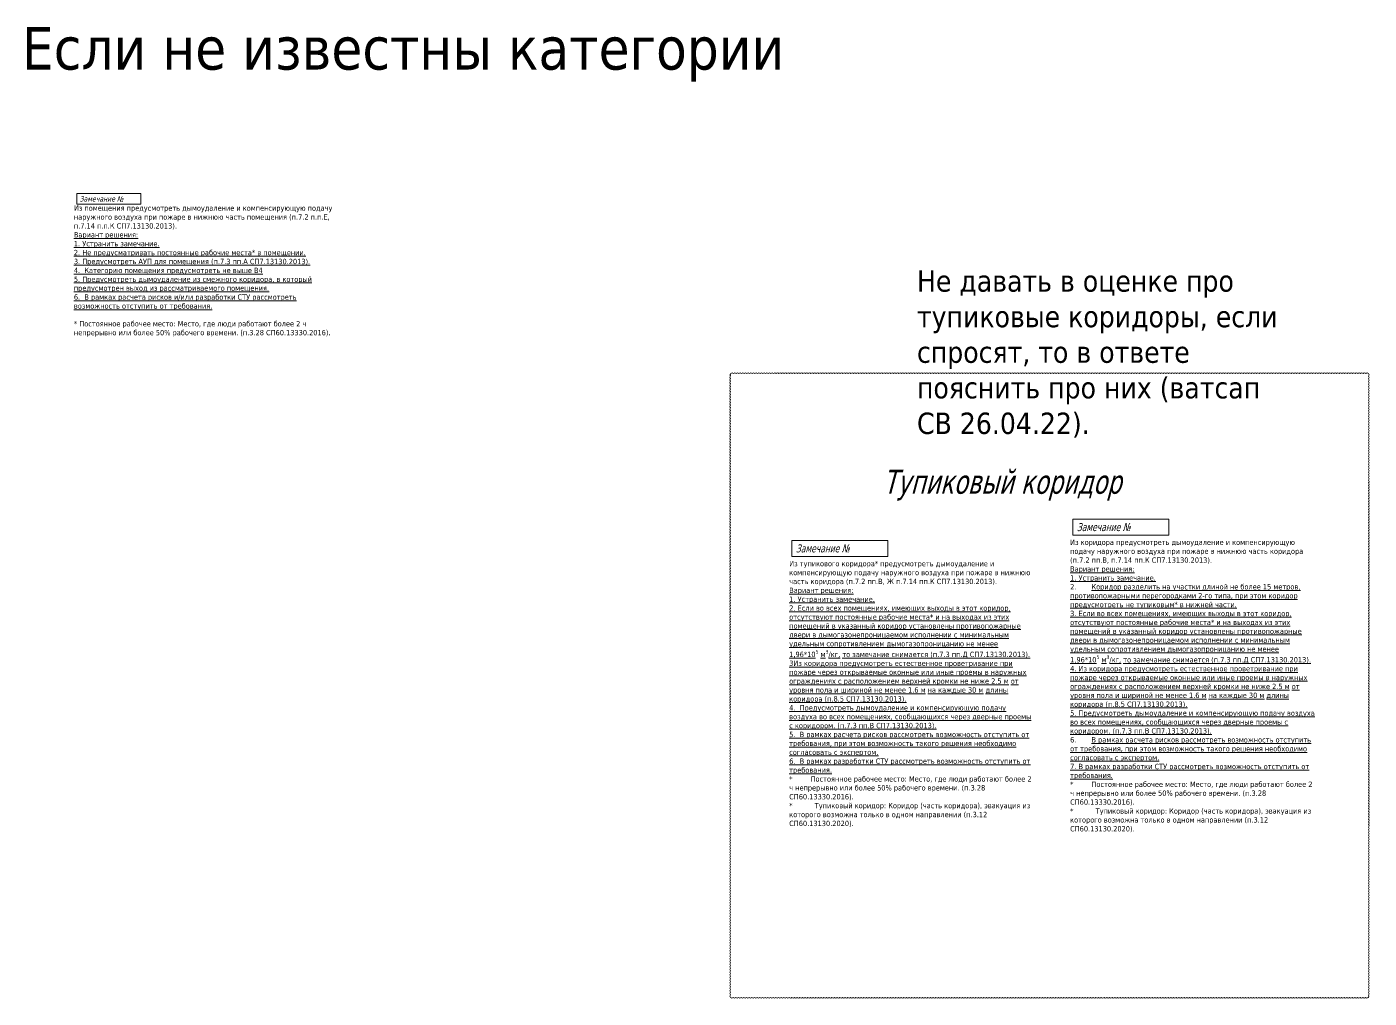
# Model space of a CAD drawing. Header units: millimetres. Extents: x -783640 to 8156175, y -1575894 to 1845315.
# Drawn here: x 1804486 to 1955455, y 387889 to 497106 of the extents above; entities that cross this region are included whole.
import ezdxf

# ---------------------------------------------------------------- set-up
doc = ezdxf.new("R2010")
doc.units = ezdxf.units.MM
doc.layers.add('экспертиза ДУ', color=1, linetype='Continuous', lineweight=0)
doc.layers.add('экспертиза ДУ пояснения', color=6, linetype='Continuous', lineweight=0)
doc.styles.add('ЭКСПЕРТИЗА', font='tahoma.ttf')

msp = doc.modelspace()

# ---------------------------------------------------------------- linework, layer by layer
at = {"layer": 'экспертиза ДУ'}
msp.add_lwpolyline([(1810121, 478367), (1817321, 478367), (1817321, 477167), (1810121, 477167), (1810121, 478367)], dxfattribs=at)
at = {"layer": 'экспертиза ДУ', "color": 4}
msp.add_lwpolyline([(1883633, 387967, 0.5205671), (1883933, 387967, 0.5205671), (1884233, 387967, 0.5205671), (1884533, 387967, 0.5205671), (1884833, 387967, 0.5205671), (1885133, 387967, 0.5205671), (1885433, 387967, 0.5205671), (1885733, 387967, 0.5205671), (1886033, 387967, 0.5205671), (1886333, 387967, 0.5205671), (1886633, 387967, 0.5205671), (1886933, 387967, 0.5205671), (1887233, 387967, 0.5205671), (1887533, 387967, 0.5205671), (1887833, 387967, 0.5205671), (1888133, 387967, 0.5205671), (1888433, 387967, 0.5205671), (1888733, 387967, 0.5205671), (1889033, 387967, 0.5205671), (1889333, 387967, 0.5205671), (1889633, 387967, 0.5205671), (1889933, 387967, 0.5205671), (1890233, 387967, 0.5205671), (1890533, 387967, 0.5205671), (1890833, 387967, 0.5205671), (1891133, 387967, 0.5205671), (1891433, 387967, 0.5205671), (1891733, 387967, 0.5205671), (1892033, 387967, 0.5205671), (1892333, 387967, 0.5205671), (1892633, 387967, 0.5205671), (1892933, 387967, 0.5205671), (1893233, 387967, 0.5205671), (1893533, 387967, 0.5205671), (1893833, 387967, 0.5205671), (1894133, 387967, 0.5205671), (1894433, 387967, 0.5205671), (1894733, 387967, 0.5205671), (1895033, 387967, 0.5205671), (1895333, 387967, 0.5205671), (1895633, 387967, 0.5205671), (1895933, 387967, 0.5205671), (1896233, 387967, 0.5205671), (1896533, 387967, 0.5205671), (1896833, 387967, 0.5205671), (1897133, 387967, 0.5205671), (1897433, 387967, 0.5205671), (1897733, 387967, 0.5205671), (1898033, 387967, 0.5205671), (1898333, 387967, 0.5205671), (1898633, 387967, 0.5205671), (1898933, 387967, 0.5205671), (1899233, 387967, 0.5205671), (1899533, 387967, 0.5205671), (1899833, 387967, 0.5205671), (1900133, 387967, 0.5205671), (1900433, 387967, 0.5205671), (1900733, 387967, 0.5205671), (1901033, 387967, 0.5205671), (1901333, 387967, 0.5205671), (1901633, 387967, 0.5205671), (1901933, 387967, 0.5205671), (1902233, 387967, 0.5205671), (1902533, 387967, 0.5205671), (1902833, 387967, 0.5205671), (1903133, 387967, 0.5205671), (1903433, 387967, 0.5205671), (1903733, 387967, 0.5205671), (1904033, 387967, 0.5205671), (1904333, 387967, 0.5205671), (1904633, 387967, 0.5205671), (1904933, 387967, 0.5205671), (1905233, 387967, 0.5205671), (1905533, 387967, 0.5205671), (1905833, 387967, 0.5205671), (1906133, 387967, 0.5205671), (1906433, 387967, 0.5205671), (1906733, 387967, 0.5205671), (1907033, 387967, 0.5205671), (1907333, 387967, 0.5205671), (1907633, 387967, 0.5205671), (1907933, 387967, 0.5205671), (1908233, 387967, 0.5205671), (1908533, 387967, 0.5205671), (1908833, 387967, 0.5205671), (1909133, 387967, 0.5205671), (1909433, 387967, 0.5205671), (1909733, 387967, 0.5205671), (1910033, 387967, 0.5205671), (1910333, 387967, 0.5205671), (1910633, 387967, 0.5205671), (1910933, 387967, 0.5205671), (1911233, 387967, 0.5205671), (1911533, 387967, 0.5205671), (1911833, 387967, 0.5205671), (1912133, 387967, 0.5205671), (1912433, 387967, 0.5205671), (1912733, 387967, 0.5205671), (1913033, 387967, 0.5205671), (1913333, 387967, 0.5205671), (1913633, 387967, 0.5205671), (1913933, 387967, 0.5205671), (1914233, 387967, 0.5205671), (1914533, 387967, 0.5205671), (1914833, 387967, 0.5205671), (1915133, 387967, 0.5205671), (1915433, 387967, 0.5205671), (1915733, 387967, 0.5205671), (1916033, 387967, 0.5205671), (1916333, 387967, 0.5205671), (1916633, 387967, 0.5205671), (1916933, 387967, 0.5205671), (1917233, 387967, 0.5205671), (1917533, 387967, 0.5205671), (1917833, 387967, 0.5205671), (1918133, 387967, 0.5205671), (1918433, 387967, 0.5205671), (1918733, 387967, 0.5205671), (1919033, 387967, 0.5205671), (1919333, 387967, 0.5205671), (1919633, 387967, 0.5205671), (1919933, 387967, 0.5205671), (1920233, 387967, 0.5205671), (1920533, 387967, 0.5205671), (1920833, 387967, 0.5205671), (1921133, 387967, 0.5205671), (1921433, 387967, 0.5205671), (1921733, 387967, 0.5205671), (1922033, 387967, 0.5205671), (1922333, 387967, 0.5205671), (1922633, 387967, 0.5205671), (1922933, 387967, 0.5205671), (1923233, 387967, 0.5205671), (1923533, 387967, 0.5205671), (1923833, 387967, 0.5205671), (1924133, 387967, 0.5205671), (1924433, 387967, 0.5205671), (1924733, 387967, 0.5205671), (1925033, 387967, 0.5205671), (1925333, 387967, 0.5205671), (1925633, 387967, 0.5205671), (1925933, 387967, 0.5205671), (1926233, 387967, 0.5205671), (1926533, 387967, 0.5205671), (1926833, 387967, 0.5205671), (1927133, 387967, 0.5205671), (1927433, 387967, 0.5205671), (1927733, 387967, 0.5205671), (1928033, 387967, 0.5205671), (1928333, 387967, 0.5205671), (1928633, 387967, 0.5205671), (1928933, 387967, 0.5205671), (1929233, 387967, 0.5205671), (1929533, 387967, 0.5205671), (1929833, 387967, 0.5205671), (1930133, 387967, 0.5205671), (1930433, 387967, 0.5205671), (1930733, 387967, 0.5205671), (1931033, 387967, 0.5205671), (1931333, 387967, 0.5205671), (1931633, 387967, 0.5205671), (1931933, 387967, 0.5205671), (1932233, 387967, 0.5205671), (1932533, 387967, 0.5205671), (1932833, 387967, 0.5205671), (1933133, 387967, 0.5205671), (1933433, 387967, 0.5205671), (1933733, 387967, 0.5205671), (1934033, 387967, 0.5205671), (1934333, 387967, 0.5205671), (1934633, 387967, 0.5205671), (1934933, 387967, 0.5205671), (1935233, 387967, 0.5205671), (1935533, 387967, 0.5205671), (1935833, 387967, 0.5205671), (1936133, 387967, 0.5205671), (1936433, 387967, 0.5205671), (1936733, 387967, 0.5205671), (1937033, 387967, 0.5205671), (1937333, 387967, 0.5205671), (1937633, 387967, 0.5205671), (1937933, 387967, 0.5205671), (1938233, 387967, 0.5205671), (1938533, 387967, 0.5205671), (1938833, 387967, 0.5205671), (1939133, 387967, 0.5205671), (1939433, 387967, 0.5205671), (1939733, 387967, 0.5205671), (1940033, 387967, 0.5205671), (1940333, 387967, 0.5205671), (1940633, 387967, 0.5205671), (1940933, 387967, 0.5205671), (1941233, 387967, 0.5205671), (1941533, 387967, 0.5205671), (1941833, 387967, 0.5205671), (1942133, 387967, 0.5205671), (1942433, 387967, 0.5205671), (1942733, 387967, 0.5205671), (1943033, 387967, 0.5205671), (1943333, 387967, 0.5205671), (1943633, 387967, 0.5205671), (1943933, 387967, 0.5205671), (1944233, 387967, 0.5205671), (1944533, 387967, 0.5205671), (1944833, 387967, 0.5205671), (1945133, 387967, 0.5205671), (1945433, 387967, 0.5205671), (1945733, 387967, 0.5205671), (1946033, 387967, 0.5205671), (1946333, 387967, 0.5205671), (1946633, 387967, 0.5205671), (1946933, 387967, 0.5205671), (1947233, 387967, 0.5205671), (1947533, 387967, 0.5205671), (1947833, 387967, 0.5205671), (1948133, 387967, 0.5205671), (1948433, 387967, 0.5205671), (1948733, 387967, 0.5205671), (1949033, 387967, 0.5205671), (1949333, 387967, 0.5205671), (1949633, 387967, 0.5205671), (1949933, 387967, 0.5205671), (1950233, 387967, 0.5205671), (1950533, 387967, 0.5205671), (1950833, 387967, 0.5205671), (1951133, 387967, 0.5205671), (1951433, 387967, 0.5205671), (1951733, 387967, 0.5205671), (1952033, 387967, 0.5205671), (1952333, 387967, 0.5205671), (1952633, 387967, 0.5205671), (1952933, 387967, 0.5205671), (1953233, 387967, 0.5205671), (1953533, 387967, 0.5205671), (1953833, 387967, 0.5205671), (1954133, 387967, 0.5205671), (1954433, 387967, 0.5205671), (1954733, 387967, 0.5205671), (1955033, 387967, 0.5205671), (1955333, 387967, 0.5205671), (1955377, 388224, 0.5205671), (1955377, 388524, 0.5205671), (1955377, 388824, 0.5205671), (1955377, 389124, 0.5205671), (1955377, 389424, 0.5205671), (1955377, 389724, 0.5205671), (1955377, 390024, 0.5205671), (1955377, 390324, 0.5205671), (1955377, 390624, 0.5205671), (1955377, 390924, 0.5205671), (1955377, 391224, 0.5205671), (1955377, 391524, 0.5205671), (1955377, 391824, 0.5205671), (1955377, 392124, 0.5205671), (1955377, 392424, 0.5205671), (1955377, 392724, 0.5205671), (1955377, 393024, 0.5205671), (1955377, 393324, 0.5205671), (1955377, 393624, 0.5205671), (1955377, 393924, 0.5205671), (1955377, 394224, 0.5205671), (1955377, 394524, 0.5205671), (1955377, 394824, 0.5205671), (1955377, 395124, 0.5205671), (1955377, 395424, 0.5205671), (1955377, 395724, 0.5205671), (1955377, 396024, 0.5205671), (1955377, 396324, 0.5205671), (1955377, 396624, 0.5205671), (1955377, 396924, 0.5205671), (1955377, 397224, 0.5205671), (1955377, 397524, 0.5205671), (1955377, 397824, 0.5205671), (1955377, 398124, 0.5205671), (1955377, 398424, 0.5205671), (1955377, 398724, 0.5205671), (1955377, 399024, 0.5205671), (1955377, 399324, 0.5205671), (1955377, 399624, 0.5205671), (1955377, 399924, 0.5205671), (1955377, 400224, 0.5205671), (1955377, 400524, 0.5205671), (1955377, 400824, 0.5205671), (1955377, 401124, 0.5205671), (1955377, 401424, 0.5205671), (1955377, 401724, 0.5205671), (1955377, 402024, 0.5205671), (1955377, 402324, 0.5205671), (1955377, 402624, 0.5205671), (1955377, 402924, 0.5205671), (1955377, 403224, 0.5205671), (1955377, 403524, 0.5205671), (1955377, 403824, 0.5205671), (1955377, 404124, 0.5205671), (1955377, 404424, 0.5205671), (1955377, 404724, 0.5205671), (1955377, 405024, 0.5205671), (1955377, 405324, 0.5205671), (1955377, 405624, 0.5205671), (1955377, 405924, 0.5205671), (1955377, 406224, 0.5205671), (1955377, 406524, 0.5205671), (1955377, 406824, 0.5205671), (1955377, 407124, 0.5205671), (1955377, 407424, 0.5205671), (1955377, 407724, 0.5205671), (1955377, 408024, 0.5205671), (1955377, 408324, 0.5205671), (1955377, 408624, 0.5205671), (1955377, 408924, 0.5205671), (1955377, 409224, 0.5205671), (1955377, 409524, 0.5205671), (1955377, 409824, 0.5205671), (1955377, 410124, 0.5205671), (1955377, 410424, 0.5205671), (1955377, 410724, 0.5205671), (1955377, 411024, 0.5205671), (1955377, 411324, 0.5205671), (1955377, 411624, 0.5205671), (1955377, 411924, 0.5205671), (1955377, 412224, 0.5205671), (1955377, 412524, 0.5205671), (1955377, 412824, 0.5205671), (1955377, 413124, 0.5205671), (1955377, 413424, 0.5205671), (1955377, 413724, 0.5205671), (1955377, 414024, 0.5205671), (1955377, 414324, 0.5205671), (1955377, 414624, 0.5205671), (1955377, 414924, 0.5205671), (1955377, 415224, 0.5205671), (1955377, 415524, 0.5205671), (1955377, 415824, 0.5205671), (1955377, 416124, 0.5205671), (1955377, 416424, 0.5205671), (1955377, 416724, 0.5205671), (1955377, 417024, 0.5205671), (1955377, 417324, 0.5205671), (1955377, 417624, 0.5205671), (1955377, 417924, 0.5205671), (1955377, 418224, 0.5205671), (1955377, 418524, 0.5205671), (1955377, 418824, 0.5205671), (1955377, 419124, 0.5205671), (1955377, 419424, 0.5205671), (1955377, 419724, 0.5205671), (1955377, 420024, 0.5205671), (1955377, 420324, 0.5205671), (1955377, 420624, 0.5205671), (1955377, 420924, 0.5205671), (1955377, 421224, 0.5205671), (1955377, 421524, 0.5205671), (1955377, 421824, 0.5205671), (1955377, 422124, 0.5205671), (1955377, 422424, 0.5205671), (1955377, 422724, 0.5205671), (1955377, 423024, 0.5205671), (1955377, 423324, 0.5205671), (1955377, 423624, 0.5205671), (1955377, 423924, 0.5205671), (1955377, 424224, 0.5205671), (1955377, 424524, 0.5205671), (1955377, 424824, 0.5205671), (1955377, 425124, 0.5205671), (1955377, 425424, 0.5205671), (1955377, 425724, 0.5205671), (1955377, 426024, 0.5205671), (1955377, 426324, 0.5205671), (1955377, 426624, 0.5205671), (1955377, 426924, 0.5205671), (1955377, 427224, 0.5205671), (1955377, 427524, 0.5205671), (1955377, 427824, 0.5205671), (1955377, 428124, 0.5205671), (1955377, 428424, 0.5205671), (1955377, 428724, 0.5205671), (1955377, 429024, 0.5205671), (1955377, 429324, 0.5205671), (1955377, 429624, 0.5205671), (1955377, 429924, 0.5205671), (1955377, 430224, 0.5205671), (1955377, 430524, 0.5205671), (1955377, 430824, 0.5205671), (1955377, 431124, 0.5205671), (1955377, 431424, 0.5205671), (1955377, 431724, 0.5205671), (1955377, 432024, 0.5205671), (1955377, 432324, 0.5205671), (1955377, 432624, 0.5205671), (1955377, 432924, 0.5205671), (1955377, 433224, 0.5205671), (1955377, 433524, 0.5205671), (1955377, 433824, 0.5205671), (1955377, 434124, 0.5205671), (1955377, 434424, 0.5205671), (1955377, 434724, 0.5205671), (1955377, 435024, 0.5205671), (1955377, 435324, 0.5205671), (1955377, 435624, 0.5205671), (1955377, 435924, 0.5205671), (1955377, 436224, 0.5205671), (1955377, 436524, 0.5205671), (1955377, 436824, 0.5205671), (1955377, 437124, 0.5205671), (1955377, 437424, 0.5205671), (1955377, 437724, 0.5205671), (1955377, 438024, 0.5205671), (1955377, 438324, 0.5205671), (1955377, 438624, 0.5205671), (1955377, 438924, 0.5205671), (1955377, 439224, 0.5205671), (1955377, 439524, 0.5205671), (1955377, 439824, 0.5205671), (1955377, 440124, 0.5205671), (1955377, 440424, 0.5205671), (1955377, 440724, 0.5205671), (1955377, 441024, 0.5205671), (1955377, 441324, 0.5205671), (1955377, 441624, 0.5205671), (1955377, 441924, 0.5205671), (1955377, 442224, 0.5205671), (1955377, 442524, 0.5205671), (1955377, 442824, 0.5205671), (1955377, 443124, 0.5205671), (1955377, 443424, 0.5205671), (1955377, 443724, 0.5205671), (1955377, 444024, 0.5205671), (1955377, 444324, 0.5205671), (1955377, 444624, 0.5205671), (1955377, 444924, 0.5205671), (1955377, 445224, 0.5205671), (1955377, 445524, 0.5205671), (1955377, 445824, 0.5205671), (1955377, 446124, 0.5205671), (1955377, 446424, 0.5205671), (1955377, 446724, 0.5205671), (1955377, 447024, 0.5205671), (1955377, 447324, 0.5205671), (1955377, 447624, 0.5205671), (1955377, 447924, 0.5205671), (1955377, 448224, 0.5205671), (1955377, 448524, 0.5205671), (1955377, 448824, 0.5205671), (1955377, 449124, 0.5205671), (1955377, 449424, 0.5205671), (1955377, 449724, 0.5205671), (1955377, 450024, 0.5205671), (1955377, 450324, 0.5205671), (1955377, 450624, 0.5205671), (1955377, 450924, 0.5205671), (1955377, 451224, 0.5205671), (1955377, 451524, 0.5205671), (1955377, 451824, 0.5205671), (1955377, 452124, 0.5205671), (1955377, 452424, 0.5205671), (1955377, 452724, 0.5205671), (1955377, 453024, 0.5205671), (1955377, 453324, 0.5205671), (1955377, 453624, 0.5205671), (1955377, 453924, 0.5205671), (1955377, 454224, 0.5205671), (1955377, 454524, 0.5205671), (1955377, 454824, 0.5205671), (1955377, 455124, 0.5205671), (1955377, 455424, 0.5205671), (1955377, 455724, 0.5205671), (1955377, 456024, 0.5205671), (1955377, 456324, 0.5205671), (1955377, 456624, 0.5205671), (1955377, 456924, 0.5205671), (1955377, 457224, 0.5205671), (1955377, 457524, 0.5205671), (1955377, 457824, 0.5205671), (1955371, 458118, 0.5205671), (1955071, 458118, 0.5205671), (1954771, 458118, 0.5205671), (1954471, 458118, 0.5205671), (1954171, 458118, 0.5205671), (1953871, 458118, 0.5205671), (1953571, 458118, 0.5205671), (1953271, 458118, 0.5205671), (1952971, 458118, 0.5205671), (1952671, 458118, 0.5205671), (1952371, 458118, 0.5205671), (1952071, 458118, 0.5205671), (1951771, 458118, 0.5205671), (1951471, 458118, 0.5205671), (1951171, 458118, 0.5205671), (1950871, 458118, 0.5205671), (1950571, 458118, 0.5205671), (1950271, 458118, 0.5205671), (1949971, 458118, 0.5205671), (1949671, 458118, 0.5205671), (1949371, 458118, 0.5205671), (1949071, 458118, 0.5205671), (1948771, 458118, 0.5205671), (1948471, 458118, 0.5205671), (1948171, 458118, 0.5205671), (1947871, 458118, 0.5205671), (1947571, 458118, 0.5205671), (1947271, 458118, 0.5205671), (1946971, 458118, 0.5205671), (1946671, 458118, 0.5205671), (1946371, 458118, 0.5205671), (1946071, 458118, 0.5205671), (1945771, 458118, 0.5205671), (1945471, 458118, 0.5205671), (1945171, 458118, 0.5205671), (1944871, 458118, 0.5205671), (1944571, 458118, 0.5205671), (1944271, 458118, 0.5205671), (1943971, 458118, 0.5205671), (1943671, 458118, 0.5205671), (1943371, 458118, 0.5205671), (1943071, 458118, 0.5205671), (1942771, 458118, 0.5205671), (1942471, 458118, 0.5205671), (1942171, 458118, 0.5205671), (1941871, 458118, 0.5205671), (1941571, 458118, 0.5205671), (1941271, 458118, 0.5205671), (1940971, 458118, 0.5205671), (1940671, 458118, 0.5205671), (1940371, 458118, 0.5205671), (1940071, 458118, 0.5205671), (1939771, 458118, 0.5205671), (1939471, 458118, 0.5205671), (1939171, 458118, 0.5205671), (1938871, 458118, 0.5205671), (1938571, 458118, 0.5205671), (1938271, 458118, 0.5205671), (1937971, 458118, 0.5205671), (1937671, 458118, 0.5205671), (1937371, 458118, 0.5205671), (1937071, 458118, 0.5205671), (1936771, 458118, 0.5205671), (1936471, 458118, 0.5205671), (1936171, 458118, 0.5205671), (1935871, 458118, 0.5205671), (1935571, 458118, 0.5205671), (1935271, 458118, 0.5205671), (1934971, 458118, 0.5205671), (1934671, 458118, 0.5205671), (1934371, 458118, 0.5205671), (1934071, 458118, 0.5205671), (1933771, 458118, 0.5205671), (1933471, 458118, 0.5205671), (1933171, 458118, 0.5205671), (1932871, 458118, 0.5205671), (1932571, 458118, 0.5205671), (1932271, 458118, 0.5205671), (1931971, 458118, 0.5205671), (1931671, 458118, 0.5205671), (1931371, 458118, 0.5205671), (1931071, 458118, 0.5205671), (1930771, 458118, 0.5205671), (1930471, 458118, 0.5205671), (1930171, 458118, 0.5205671), (1929871, 458118, 0.5205671), (1929571, 458118, 0.5205671), (1929271, 458118, 0.5205671), (1928971, 458118, 0.5205671), (1928671, 458118, 0.5205671), (1928371, 458118, 0.5205671), (1928071, 458118, 0.5205671), (1927771, 458118, 0.5205671), (1927471, 458118, 0.5205671), (1927171, 458118, 0.5205671), (1926871, 458118, 0.5205671), (1926571, 458118, 0.5205671), (1926271, 458118, 0.5205671), (1925971, 458118, 0.5205671), (1925671, 458118, 0.5205671), (1925371, 458118, 0.5205671), (1925071, 458118, 0.5205671), (1924771, 458118, 0.5205671), (1924471, 458118, 0.5205671), (1924171, 458118, 0.5205671), (1923871, 458118, 0.5205671), (1923571, 458118, 0.5205671), (1923271, 458118, 0.5205671), (1922971, 458118, 0.5205671), (1922671, 458118, 0.5205671), (1922371, 458118, 0.5205671), (1922071, 458118, 0.5205671), (1921771, 458118, 0.5205671), (1921471, 458118, 0.5205671), (1921171, 458118, 0.5205671), (1920871, 458118, 0.5205671), (1920571, 458118, 0.5205671), (1920271, 458118, 0.5205671), (1919971, 458118, 0.5205671), (1919671, 458118, 0.5205671), (1919371, 458118, 0.5205671), (1919071, 458118, 0.5205671), (1918771, 458118, 0.5205671), (1918471, 458118, 0.5205671), (1918171, 458118, 0.5205671), (1917871, 458118, 0.5205671), (1917571, 458118, 0.5205671), (1917271, 458118, 0.5205671), (1916971, 458118, 0.5205671), (1916671, 458118, 0.5205671), (1916371, 458118, 0.5205671), (1916071, 458118, 0.5205671), (1915771, 458118, 0.5205671), (1915471, 458118, 0.5205671), (1915171, 458118, 0.5205671), (1914871, 458118, 0.5205671), (1914571, 458118, 0.5205671), (1914271, 458118, 0.5205671), (1913971, 458118, 0.5205671), (1913671, 458118, 0.5205671), (1913371, 458118, 0.5205671), (1913071, 458118, 0.5205671), (1912771, 458118, 0.5205671), (1912471, 458118, 0.5205671), (1912171, 458118, 0.5205671), (1911871, 458118, 0.5205671), (1911571, 458118, 0.5205671), (1911271, 458118, 0.5205671), (1910971, 458118, 0.5205671), (1910671, 458118, 0.5205671), (1910371, 458118, 0.5205671), (1910071, 458118, 0.5205671), (1909771, 458118, 0.5205671), (1909471, 458118, 0.5205671), (1909171, 458118, 0.5205671), (1908871, 458118, 0.5205671), (1908571, 458118, 0.5205671), (1908271, 458118, 0.5205671), (1907971, 458118, 0.5205671), (1907671, 458118, 0.5205671), (1907371, 458118, 0.5205671), (1907071, 458118, 0.5205671), (1906771, 458118, 0.5205671), (1906471, 458118, 0.5205671), (1906171, 458118, 0.5205671), (1905871, 458118, 0.5205671), (1905571, 458118, 0.5205671), (1905271, 458118, 0.5205671), (1904971, 458118, 0.5205671), (1904671, 458118, 0.5205671), (1904371, 458118, 0.5205671), (1904071, 458118, 0.5205671), (1903771, 458118, 0.5205671), (1903471, 458118, 0.5205671), (1903171, 458118, 0.5205671), (1902871, 458118, 0.5205671), (1902571, 458118, 0.5205671), (1902271, 458118, 0.5205671), (1901971, 458118, 0.5205671), (1901671, 458118, 0.5205671), (1901371, 458118, 0.5205671), (1901071, 458118, 0.5205671), (1900771, 458118, 0.5205671), (1900471, 458118, 0.5205671), (1900171, 458118, 0.5205671), (1899871, 458118, 0.5205671), (1899571, 458118, 0.5205671), (1899271, 458118, 0.5205671), (1898971, 458118, 0.5205671), (1898671, 458118, 0.5205671), (1898371, 458118, 0.5205671), (1898071, 458118, 0.5205671), (1897771, 458118, 0.5205671), (1897471, 458118, 0.5205671), (1897171, 458118, 0.5205671), (1896871, 458118, 0.5205671), (1896571, 458118, 0.5205671), (1896271, 458118, 0.5205671), (1895971, 458118, 0.5205671), (1895671, 458118, 0.5205671), (1895371, 458118, 0.5205671), (1895071, 458118, 0.5205671), (1894771, 458118, 0.5205671), (1894471, 458118, 0.5205671), (1894171, 458118, 0.5205671), (1893871, 458118, 0.5205671), (1893571, 458118, 0.5205671), (1893271, 458118, 0.5205671), (1892971, 458118, 0.5205671), (1892671, 458118, 0.5205671), (1892371, 458118, 0.5205671), (1892071, 458118, 0.5205671), (1891771, 458118, 0.5205671), (1891471, 458118, 0.5205671), (1891171, 458118, 0.5205671), (1890871, 458118, 0.5205671), (1890571, 458118, 0.5205671), (1890271, 458118, 0.5205671), (1889971, 458118, 0.5205671), (1889671, 458118, 0.5205671), (1889371, 458118, 0.5205671), (1889071, 458118, 0.5205671), (1888771, 458118, 0.5205671), (1888471, 458118, 0.5205671), (1888171, 458118, 0.5205671), (1887871, 458118, 0.5205671), (1887571, 458118, 0.5205671), (1887271, 458118, 0.5205671), (1886971, 458118, 0.5205671), (1886671, 458118, 0.5205671), (1886371, 458118, 0.5205671), (1886071, 458118, 0.5205671), (1885771, 458118, 0.5205671), (1885471, 458118, 0.5205671), (1885171, 458118, 0.5205671), (1884871, 458118, 0.5205671), (1884571, 458118, 0.5205671), (1884271, 458118, 0.5205671), (1883971, 458118, 0.5205671), (1883671, 458118, 0.5205671), (1883633, 457855, 0.5205671), (1883633, 457555, 0.5205671), (1883633, 457255, 0.5205671), (1883633, 456955, 0.5205671), (1883633, 456655, 0.5205671), (1883633, 456355, 0.5205671), (1883633, 456055, 0.5205671), (1883633, 455755, 0.5205671), (1883633, 455455, 0.5205671), (1883633, 455155, 0.5205671), (1883633, 454855, 0.5205671), (1883633, 454555, 0.5205671), (1883633, 454255, 0.5205671), (1883633, 453955, 0.5205671), (1883633, 453655, 0.5205671), (1883633, 453355, 0.5205671), (1883633, 453055, 0.5205671), (1883633, 452755, 0.5205671), (1883633, 452455, 0.5205671), (1883633, 452155, 0.5205671), (1883633, 451855, 0.5205671), (1883633, 451555, 0.5205671), (1883633, 451255, 0.5205671), (1883633, 450955, 0.5205671), (1883633, 450655, 0.5205671), (1883633, 450355, 0.5205671), (1883633, 450055, 0.5205671), (1883633, 449755, 0.5205671), (1883633, 449455, 0.5205671), (1883633, 449155, 0.5205671), (1883633, 448855, 0.5205671), (1883633, 448555, 0.5205671), (1883633, 448255, 0.5205671), (1883633, 447955, 0.5205671), (1883633, 447655, 0.5205671), (1883633, 447355, 0.5205671), (1883633, 447055, 0.5205671), (1883633, 446755, 0.5205671), (1883633, 446455, 0.5205671), (1883633, 446155, 0.5205671), (1883633, 445855, 0.5205671), (1883633, 445555, 0.5205671), (1883633, 445255, 0.5205671), (1883633, 444955, 0.5205671), (1883633, 444655, 0.5205671), (1883633, 444355, 0.5205671), (1883633, 444055, 0.5205671), (1883633, 443755, 0.5205671), (1883633, 443455, 0.5205671), (1883633, 443155, 0.5205671), (1883633, 442855, 0.5205671), (1883633, 442555, 0.5205671), (1883633, 442255, 0.5205671), (1883633, 441955, 0.5205671), (1883633, 441655, 0.5205671), (1883633, 441355, 0.5205671), (1883633, 441055, 0.5205671), (1883633, 440755, 0.5205671), (1883633, 440455, 0.5205671), (1883633, 440155, 0.5205671), (1883633, 439855, 0.5205671), (1883633, 439555, 0.5205671), (1883633, 439255, 0.5205671), (1883633, 438955, 0.5205671), (1883633, 438655, 0.5205671), (1883633, 438355, 0.5205671), (1883633, 438055, 0.5205671), (1883633, 437755, 0.5205671), (1883633, 437455, 0.5205671), (1883633, 437155, 0.5205671), (1883633, 436855, 0.5205671), (1883633, 436555, 0.5205671), (1883633, 436255, 0.5205671), (1883633, 435955, 0.5205671), (1883633, 435655, 0.5205671), (1883633, 435355, 0.5205671), (1883633, 435055, 0.5205671), (1883633, 434755, 0.5205671), (1883633, 434455, 0.5205671), (1883633, 434155, 0.5205671), (1883633, 433855, 0.5205671), (1883633, 433555, 0.5205671), (1883633, 433255, 0.5205671), (1883633, 432955, 0.5205671), (1883633, 432655, 0.5205671), (1883633, 432355, 0.5205671), (1883633, 432055, 0.5205671), (1883633, 431755, 0.5205671), (1883633, 431455, 0.5205671), (1883633, 431155, 0.5205671), (1883633, 430855, 0.5205671), (1883633, 430555, 0.5205671), (1883633, 430255, 0.5205671), (1883633, 429955, 0.5205671), (1883633, 429655, 0.5205671), (1883633, 429355, 0.5205671), (1883633, 429055, 0.5205671), (1883633, 428755, 0.5205671), (1883633, 428455, 0.5205671), (1883633, 428155, 0.5205671), (1883633, 427855, 0.5205671), (1883633, 427555, 0.5205671), (1883633, 427255, 0.5205671), (1883633, 426955, 0.5205671), (1883633, 426655, 0.5205671), (1883633, 426355, 0.5205671), (1883633, 426055, 0.5205671), (1883633, 425755, 0.5205671), (1883633, 425455, 0.5205671), (1883633, 425155, 0.5205671), (1883633, 424855, 0.5205671), (1883633, 424555, 0.5205671), (1883633, 424255, 0.5205671), (1883633, 423955, 0.5205671), (1883633, 423655, 0.5205671), (1883633, 423355, 0.5205671), (1883633, 423055, 0.5205671), (1883633, 422755, 0.5205671), (1883633, 422455, 0.5205671), (1883633, 422155, 0.5205671), (1883633, 421855, 0.5205671), (1883633, 421555, 0.5205671), (1883633, 421255, 0.5205671), (1883633, 420955, 0.5205671), (1883633, 420655, 0.5205671), (1883633, 420355, 0.5205671), (1883633, 420055, 0.5205671), (1883633, 419755, 0.5205671), (1883633, 419455, 0.5205671), (1883633, 419155, 0.5205671), (1883633, 418855, 0.5205671), (1883633, 418555, 0.5205671), (1883633, 418255, 0.5205671), (1883633, 417955, 0.5205671), (1883633, 417655, 0.5205671), (1883633, 417355, 0.5205671), (1883633, 417055, 0.5205671), (1883633, 416755, 0.5205671), (1883633, 416455, 0.5205671), (1883633, 416155, 0.5205671), (1883633, 415855, 0.5205671), (1883633, 415555, 0.5205671), (1883633, 415255, 0.5205671), (1883633, 414955, 0.5205671), (1883633, 414655, 0.5205671), (1883633, 414355, 0.5205671), (1883633, 414055, 0.5205671), (1883633, 413755, 0.5205671), (1883633, 413455, 0.5205671), (1883633, 413155, 0.5205671), (1883633, 412855, 0.5205671), (1883633, 412555, 0.5205671), (1883633, 412255, 0.5205671), (1883633, 411955, 0.5205671), (1883633, 411655, 0.5205671), (1883633, 411355, 0.5205671), (1883633, 411055, 0.5205671), (1883633, 410755, 0.5205671), (1883633, 410455, 0.5205671), (1883633, 410155, 0.5205671), (1883633, 409855, 0.5205671), (1883633, 409555, 0.5205671), (1883633, 409255, 0.5205671), (1883633, 408955, 0.5205671), (1883633, 408655, 0.5205671), (1883633, 408355, 0.5205671), (1883633, 408055, 0.5205671), (1883633, 407755, 0.5205671), (1883633, 407455, 0.5205671), (1883633, 407155, 0.5205671), (1883633, 406855, 0.5205671), (1883633, 406555, 0.5205671), (1883633, 406255, 0.5205671), (1883633, 405955, 0.5205671), (1883633, 405655, 0.5205671), (1883633, 405355, 0.5205671), (1883633, 405055, 0.5205671), (1883633, 404755, 0.5205671), (1883633, 404455, 0.5205671), (1883633, 404155, 0.5205671), (1883633, 403855, 0.5205671), (1883633, 403555, 0.5205671), (1883633, 403255, 0.5205671), (1883633, 402955, 0.5205671), (1883633, 402655, 0.5205671), (1883633, 402355, 0.5205671), (1883633, 402055, 0.5205671), (1883633, 401755, 0.5205671), (1883633, 401455, 0.5205671), (1883633, 401155, 0.5205671), (1883633, 400855, 0.5205671), (1883633, 400555, 0.5205671), (1883633, 400255, 0.5205671), (1883633, 399955, 0.5205671), (1883633, 399655, 0.5205671), (1883633, 399355, 0.5205671), (1883633, 399055, 0.5205671), (1883633, 398755, 0.5205671), (1883633, 398455, 0.5205671), (1883633, 398155, 0.5205671), (1883633, 397855, 0.5205671), (1883633, 397555, 0.5205671), (1883633, 397255, 0.5205671), (1883633, 396955, 0.5205671), (1883633, 396655, 0.5205671), (1883633, 396355, 0.5205671), (1883633, 396055, 0.5205671), (1883633, 395755, 0.5205671), (1883633, 395455, 0.5205671), (1883633, 395155, 0.5205671), (1883633, 394855, 0.5205671), (1883633, 394555, 0.5205671), (1883633, 394255, 0.5205671), (1883633, 393955, 0.5205671), (1883633, 393655, 0.5205671), (1883633, 393355, 0.5205671), (1883633, 393055, 0.5205671), (1883633, 392755, 0.5205671), (1883633, 392455, 0.5205671), (1883633, 392155, 0.5205671), (1883633, 391855, 0.5205671), (1883633, 391555, 0.5205671), (1883633, 391255, 0.5205671), (1883633, 390955, 0.5205671), (1883633, 390655, 0.5205671), (1883633, 390355, 0.5205671), (1883633, 390055, 0.5205671), (1883633, 389755, 0.5205671), (1883633, 389455, 0.5205671), (1883633, 389155, 0.5205671), (1883633, 388855, 0.5205671), (1883633, 388555, 0.5205671), (1883633, 388255, 0.5205671)], format="xyb", close=True, dxfattribs=at)
at = {"layer": 'экспертиза ДУ', "color": 4, "lineweight": 0}
for points in [[(1922131, 441759), (1932931, 441759), (1932931, 439959), (1922131, 439959), (1922131, 441759)], [(1890534, 439361), (1901334, 439361), (1901334, 437561), (1890534, 437561), (1890534, 439361)]]:
    msp.add_lwpolyline(points, dxfattribs=at)

# ---------------------------------------------------------------- texts
at = {"layer": 'экспертиза ДУ', "style": 'ЭКСПЕРТИЗА', "oblique": 14.99998, "width": 0.8}
msp.add_text('Замечание № ', height=600, dxfattribs=at).set_placement((1810421, 477467))
at = {"layer": 'экспертиза ДУ', "color": 4, "lineweight": 0, "style": 'ЭКСПЕРТИЗА', "oblique": 14.99998, "width": 0.8}
for s, height, p in [('Тупиковый коридор', 2700, (1900802, 444607)), ('Замечание №', 900, (1922581, 440409)), ('Замечание №', 900, (1890984, 438011))]:
    msp.add_text(s, height=height, dxfattribs=at).set_placement(p)
at = {"layer": 'экспертиза ДУ', "color": 6, "ltscale": 100, "insert": (1809778, 477026), "char_height": 600, "width": 28825.43, "attachment_point": 1, "style": 'ЭКСПЕРТИЗА'}
msp.add_mtext('\\A1;{\\C256;Из помещения предусмотреть дымоудаление \\A0;и компенсирующую подачу наружного воздуха при пожаре в нижнюю часть \\A1;помещения (п.7.2 п.п.Е, п.7.14 п.п.К СП7.13130.2013).\\P\\L\\C6;Вариант решения:\\P1. Устранить замечание.\\P2. Не предусматривать постоянные рабочие места* в помещении.\\P3. Предусмотреть АУП для помещения\\H1.00004x; (п.7.3 пп.А СП7.13130.2013).\\P\\H0.99996x;4.  Категорию помещения предусмотреть не выше В4\\H1.00004x;\\P\\A0;\\H0.99996x;5. Предусмотреть дымоудаление из смежного коридора, в который предусмотрен выход из рассматриваемого помещения. \\A1;\\H1.00004x;\\P\\A0;\\H0.99996x;6.  \\A1;В рамках расчета рисков и/или разработки СТУ рассмотреть возможность отступить от требования.\\P\\A0;\\H0.99988x;\\l\\P* Постоянное ра\\H1.00012x;бочее место: Место, где люди работают более 2 ч непрерывно или более 50% рабочего времени. (п.3.28 СП60.13330.2016).}', dxfattribs=at)
at = {"layer": 'экспертиза ДУ', "color": 4, "ltscale": 100, "char_height": 600, "width": 26264.8, "attachment_point": 1, "style": 'ЭКСПЕРТИЗА'}
for s, insert in [('\\A1;Из коридора предусмотреть дымоудаление и компенсирующую подачу наружного воздуха при пожаре в нижнюю часть коридора (п.7.2 пп.В, п.7.14 пп.К СП7.13130.2013).\\P{\\LВариант решения:\\P1. Устранить замечание.\\P\\l2.^I\\LКоридор разделить на участки длиной не более 15 метров, противопожарными перегородками 2-го типа, при этом коридор предусмотреть не тупиковым* в нижней части.\\P3. Если во всех помещениях, имеющих выходы в этот коридор, отсутствуют постоянные рабочие места* и на выходах из этих помещений в указанный коридор установлены противопожарные двери в дымогазонепроницаемом исполнении с минимальным удельным сопротивлением дымогазопроницанию не менее 1,96*10\\H0.7x;\\S5^ ;\\H1.42857x;\\~м\\H0.7x;\\S3^ ;\\H1.42857x;/кг, то замечание снимается (п.7.3 пп.Д СП7.13130.2013).\\P4. Из коридора предусмотреть естественное проветривание при пожаре через\\A0; открываемые оконные или иные проемы в наружных ограждениях с расположением верхней кромки не ниже 2.5\\~м от уровня пола и шириной не менее 1.6\\~м на каждые 30\\~м длины коридора (п.8.5 СП7.13130.2013).\\P5. Предусмотреть дымоудаление и компенсирующую подачу воздуха во всех помещениях, сообщающихся через дверные проемы с коридором.\\A1;\\H1.00002x; \\A0;\\H0.99998x;(п.7.3 пп.В СП7.13130.2013).\\P\\l6.^I\\LВ рамках расчета рисков рассмотреть возможность отступить от требования, при этом возможность такого решения необходимо согласовать с экспертом.\\H0.91667x;\\l\\P\\H1.09091x;\\L7. В рамках разработки СТУ рассмотреть возможность отступить от требования. \\A1;\\H0.99999x;\\P\\A0;\\H0.99988x;\\l*^IПостоянное ра\\H1.00012x;бочее место: Место, где люди работают более 2 ч непрерывно или более 50% рабочего времени. (п.3.28 СП60.13330.2016).\\P*^I  Тупиковый коридор: Коридор (часть коридора), эвакуация из которого возможна только в одном направлении (п.3.12 СП60.13130.2020).}', (1921825, 439447)), ('\\A1;Из тупикового коридора* предусмотреть дымоудаление и компенсирующую подачу наружного воздуха при пожаре в нижнюю часть коридора (п.7.2 пп.В, Ж п.7.14 пп.К СП7.13130.2013).\\P{\\LВариант решения:\\P1. Устранить замечание.\\P2. Если во всех помещениях, имеющих выходы в этот коридор, отсутствуют постоянные рабочие места* и на выходах из этих помещений в указанный коридор установлены противопожарные двери в дымогазонепроницаемом исполнении с минимальным удельным сопротивлением дымогазопроницанию не менее 1,96*10\\H0.7x;\\S5^ ;\\H1.42857x;\\~м\\H0.7x;\\S3^ ;\\H1.42857x;/кг, то замечание снимается (п.7.3 пп.Д СП7.13130.2013).\\P3Из коридора предусмотреть естественное проветривание при пожаре через\\A0; открываемые оконные или иные проемы в наружных ограждениях с расположением верхней кромки не ниже 2.5\\~м от уровня пола и шириной не менее 1.6\\~м на каждые 30\\~м длины коридора (п.8.5 СП7.13130.2013).\\P4.  Предусмотреть дымоудаление и компенсирующую подачу воздуха во всех помещениях, сообщающихся через дверные проемы с коридором.\\A1;\\H1.00002x; \\A0;\\H0.99998x;(п.7.3 пп.В СП7.13130.2013).\\P5.  В рамках расчета рисков рассмотреть возможность отступить от требования, при этом возможность такого решения необходимо согласовать с экспертом.\\H0.91667x;\\l\\P\\H1.09091x;\\L6.  В рамках разработки СТУ рассмотреть возможность отступить от требования. \\A1;\\H0.99999x;\\P\\A0;\\H0.99988x;\\l*^IПостоянное ра\\H1.00012x;бочее место: Место, где люди работают более 2 ч непрерывно или более 50% рабочего времени. (п.3.28 СП60.13330.2016).\\P*^I  Тупиковый коридор: Коридор (часть коридора), эвакуация из которого возможна только в одном направлении (п.3.12 СП60.13130.2020).}', (1890228, 437048))]:
    msp.add_mtext(s, dxfattribs=dict(at, insert=insert))
at = {"layer": 'экспертиза ДУ пояснения', "color": 30, "lineweight": 0, "insert": (1803930, 497106, 0), "char_height": 4800, "width": 83148.89, "attachment_point": 1, "style": 'ЭКСПЕРТИЗА'}
msp.add_mtext('Если не известны категории', dxfattribs=at)
at = {"layer": 'экспертиза ДУ пояснения', "color": 4, "lineweight": 0, "insert": (1904598, 469731), "char_height": 2400, "width": 41574.45, "attachment_point": 1, "style": 'ЭКСПЕРТИЗА'}
msp.add_mtext('Не давать в оценке про\\Pтупиковые коридоры, если спросят, то в ответе пояснить про них (ватсап СВ 26.04.22).', dxfattribs=at)

doc.saveas('drawing.dxf')
